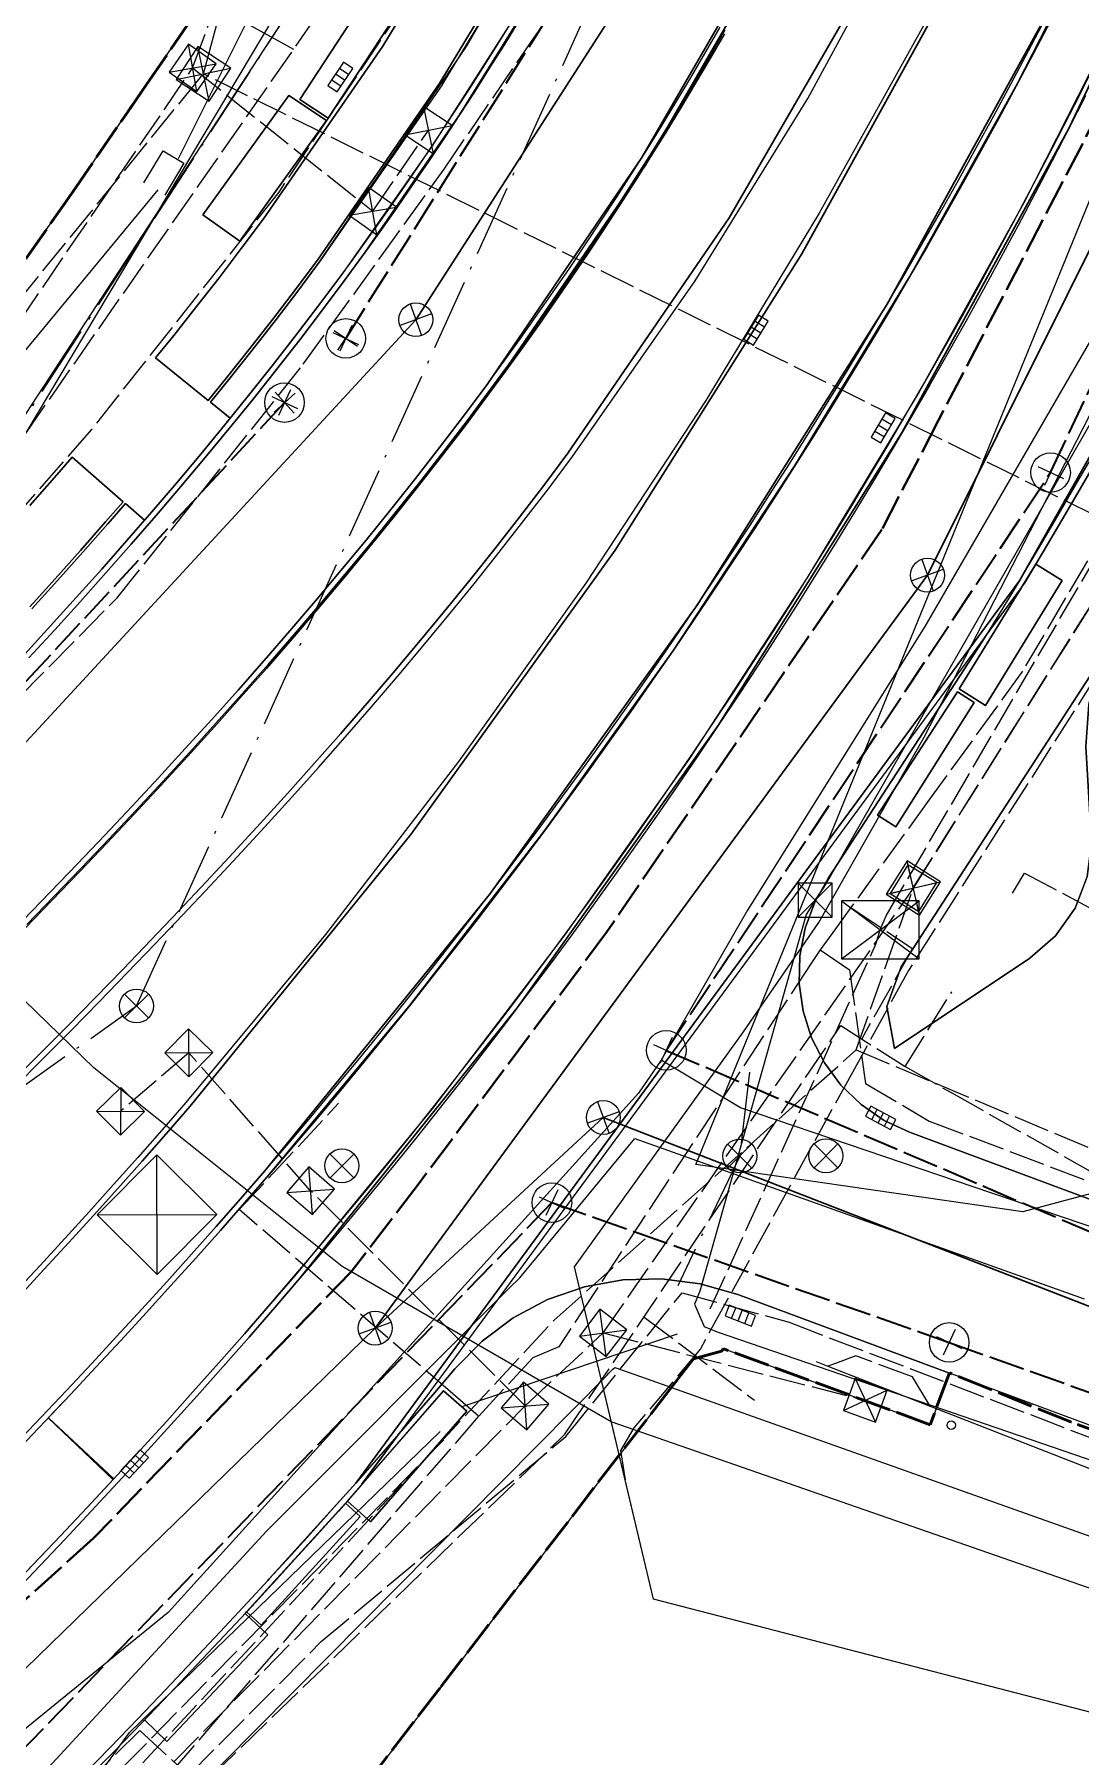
# Model space of a CAD drawing. Header units: metres. Extents: x 105014 to 106600, y 111320 to 118425.
# Drawn here: x 106030 to 106067, y 115564.7 to 115625.7 of the extents above; entities that cross this region are included whole.
import ezdxf

# ---------------------------------------------------------------- set-up
doc = ezdxf.new("R2010")
doc.units = ezdxf.units.M
doc.linetypes.add('DASHDOT', pattern=[3.556, 2.54, -0.508, 0, -0.508])
doc.linetypes.add('DASHED', pattern=[1.524, 1.27, -0.254])
for name, color, linetype, lineweight in [('00-BASE-LIMITE', 7, 'DASHED', 50), ('00-BASE-UE', 42, 'DASHED', 25), ('10-PAV-BOCACALLE', 9, 'CONTINUOUS', 13), ('10-PAV-CALZADA-BRT', 12, 'CONTINUOUS', 30), ('10-PAV-CALZADA-MIXTA', 8, 'CONTINUOUS', 30), ('10-PAV-CICLORUTA', 76, 'CONTINUOUS', 18), ('10-PAV-SARDINEL', 252, 'CONTINUOUS', 13), ('20-EP-ZONA-DURA', 253, 'CONTINUOUS', 13), ('20-EP-ZONA-VERDE', 84, 'CONTINUOUS', 13), ('30-RED-ENEL-NODOS', 11, 'CONTINUOUS', 13), ('30-RED-ENEL-PROY', 1, 'DASHED', 25), ('30-RED-ETB-CAMARA', 151, 'CONTINUOUS', 13), ('30-RED-ETB-EXIST', 145, 'CONTINUOUS', 13), ('30-RED-ETB-PROY', 5, 'DASHED', 25), ('30-RED-MOVISTAR-CAMARA', 141, 'CONTINUOUS', 13), ('30-RED-MOVISTAR-EXIST', 135, 'CONTINUOUS', 13), ('30-RED-MOVISTAR-PROY', 4, 'DASHED', 25), ('30-RED-VANTI-EXIST', 52, 'CONTINUOUS', 13), ('30-RED-VANTI-PROY', 2, 'DASHED', 25), ('30-RED-VANTI-RETIRO', 8, 'DASHDOT', 13), ('35-RH-ACUE-DOMICILIARIA', 152, 'CONTINUOUS', 9), ('35-RH-ACUE-MATRIZ-PJ', 150, 'DASHED', 40), ('35-RH-ACUE-MENOR-EXIST', 151, 'CONTINUOUS', 13), ('35-RH-ACUE-MENOR-PROY', 5, 'DASHED', 25), ('35-RH-PLUV-COLECTOR', 96, 'CONTINUOUS', 30), ('35-RH-PLUV-NODOS', 94, 'CONTINUOUS', 13), ('35-RH-PLUV-RETIRO', 8, 'DASHDOT', 13), ('35-RH-SUDS-ZONAS', 92, 'CONTINUOUS', 20), ('36-RH-SAN-COLECTOR-PROY', 6, 'DASHED', 35), ('36-RH-SAN-POZOS', 216, 'CONTINUOUS', 13), ('60-PREDIAL-LOTE', 42, 'CONTINUOUS', 13)]:
    doc.layers.add(name, color=color, linetype=linetype, lineweight=lineweight)

# ---------------------------------------------------------------- blocks, each defined once
blk = doc.blocks.new('CAM_ETB_T_13')
for p, q in [((-1.375, -1.025), (1.375, 1.025)), ((-1.375, 1.025), (1.375, -1.025))]:
    blk.add_line(p, q)
blk.add_lwpolyline([(-1.375, -1.025), (1.375, -1.025), (1.375, 1.025), (-1.375, 1.025)], close=True)
blk = doc.blocks.new('CAM_ETB_GEN')
for p, q in [((-0.6, -0.6), (0.6, 0.6)), ((-0.6, 0.6), (0.6, -0.6))]:
    blk.add_line(p, q)
blk.add_lwpolyline([(-0.6, -0.6), (0.6, -0.6), (0.6, 0.6), (-0.6, 0.6)], close=True)
blk = doc.blocks.new('CAJA_ENEL')
for p, q in [((-0.6, -0.6), (0.6, 0.6)), ((-0.6, 0.6), (0.6, -0.6))]:
    blk.add_line(p, q)
blk.add_lwpolyline([(-0.6, -0.6), (0.6, -0.6), (0.6, 0.6), (-0.6, 0.6)], close=True)
blk = doc.blocks.new('POSTE')
blk.add_circle((0, 0), 0.15)
blk = doc.blocks.new('CT_ENEL')
for p, q in [((-1.5, -1.5), (1.5, 1.5)), ((-1.5, 1.5), (1.5, -1.5))]:
    blk.add_line(p, q)
blk.add_lwpolyline([(-1.5, -1.5), (1.5, -1.5), (1.5, 1.5), (-1.5, 1.5)], close=True)
blk = doc.blocks.new('CAM_MOV_CS_276')
for p, q in [((-0.7, -0.7), (0.7, 0.7)), ((-0.7, 0.7), (0.7, -0.7))]:
    blk.add_line(p, q)
blk.add_lwpolyline([(-0.7, -0.7), (0.7, -0.7), (0.7, 0.7), (-0.7, 0.7)], close=True)
blk = doc.blocks.new('POZO_SAN')
for p, q in [((-0.5, 0), (0.5, 0)), ((0, -0.5), (0, 0.5))]:
    blk.add_line(p, q)
blk.add_circle((0, 0), 0.7)
blk = doc.blocks.new('SUMIDERO')
for p, q in [((-0.25, -0.2), (-0.25, 0.2)), ((0, -0.2), (0, 0.2)), ((0.25, -0.2), (0.25, 0.2))]:
    blk.add_line(p, q)
blk.add_lwpolyline([(-0.5, -0.2), (0.5, -0.2), (0.5, 0.2), (-0.5, 0.2)], close=True)
blk = doc.blocks.new('POZO_PLUV')
for p, q in [((-0.42, -0.42), (0.42, 0.42)), ((-0.42, 0.42), (0.42, -0.42))]:
    blk.add_line(p, q)
blk.add_circle((0, 0), 0.6)

msp = doc.modelspace()

# ---------------------------------------------------------------- linework, layer by layer
at = {"layer": '00-BASE-LIMITE'}
for points in [[(106029.7251, 115617.747), (106031.1101, 115619.7297), (106031.1133, 115619.7345), (106031.2703, 115619.9591), (106031.3599, 115620.0895), (106033.2823, 115622.8863), (106033.4215, 115623.0887), (106033.4353, 115623.1091), (106033.9895, 115623.9151), (106035.6561, 115626.3399)], [(106073.8867, 115574.0247), (106066.7305, 115576.5507), (106062.4125, 115578.3017), (106061.7289, 115576.4673), (106054.4105, 115579.1559), (106054.3413, 115579.0743), (106053.3475, 115578.8019), (106052.6159, 115577.8507), (106044.3849, 115567.1501), (106037.4605, 115558.1459), (106036.4125, 115557.9655), (106030.1125, 115556.6775), (106028.3901, 115556.1447), (106020.6137, 115548.3489), (106018.5469, 115546.3211), (106012.5735, 115540.4305), (106007.8525, 115535.7767), (106002.6677, 115530.6899)]]:
    msp.add_lwpolyline(points, dxfattribs=at)
at = {"layer": '00-BASE-UE'}
for points in [[(106029.7251, 115617.7471), (106031.1101, 115619.7297), (106031.1133, 115619.7345), (106031.2703, 115619.9591), (106031.3599, 115620.0895), (106033.2823, 115622.8863), (106033.4215, 115623.0887), (106033.4353, 115623.1091), (106033.9895, 115623.9151), (106035.6561, 115626.3399)], [(106073.8867, 115574.0247), (106066.7305, 115576.5507), (106062.4125, 115578.3017), (106061.7289, 115576.4673), (106054.4105, 115579.1559), (106054.3413, 115579.0743), (106053.3475, 115578.8019), (106052.6159, 115577.8507), (106044.3849, 115567.1501), (106037.4605, 115558.1459), (106036.4125, 115557.9655), (106030.1125, 115556.6775), (106028.3901, 115556.1447), (106020.6137, 115548.3489), (106018.5469, 115546.3211), (106012.5735, 115540.4305), (106007.8525, 115535.7767), (106002.6677, 115530.6899)]]:
    msp.add_lwpolyline(points, dxfattribs=at)
at = {"layer": '10-PAV-BOCACALLE'}
msp.add_lwpolyline([(106094.7771, 115566.2587), (106062.4089, 115578.2915), (106054.9155, 115581.0771), (106053.5912, 115581.4569), (106052.2245, 115581.6302), (106050.8474, 115581.5928), (106049.4921, 115581.3457), (106048.1904, 115580.8946), (106046.9728, 115580.2502), (106045.8678, 115579.4274), (106044.9013, 115578.4457), (106044.1925, 115577.6101), (106041.3989, 115574.3962), (106041.3989, 115574.3962), (106064.8985, 115606.3711), (106063.5823, 115604.2137), (106058.1293, 115595.8313), (106057.6402, 115594.972), (106057.299, 115594.044), (106057.1147, 115593.0725), (106057.0925, 115592.084), (106057.233, 115591.1053), (106057.5323, 115590.163), (106057.9822, 115589.2825), (106058.5707, 115588.488), (106059.2817, 115587.8008), (106060.0958, 115587.2398), (106060.9911, 115586.8201), (106086.1121, 115577.4814)], dxfattribs=at)
at = {"layer": '10-PAV-CALZADA-BRT'}
for points in [[(106029.6711, 115594.0255), (106030.6489, 115595.0319), (106031.6209, 115596.0423), (106032.5871, 115597.0565), (106033.5467, 115598.0753), (106034.4997, 115599.0987), (106035.4455, 115600.1271), (106036.3837, 115601.1607), (106037.3141, 115602.1999), (106038.2363, 115603.2449), (106039.1497, 115604.2957), (106040.0541, 115605.3529), (106040.9489, 115606.4165), (106041.8337, 115607.4869), (106042.7085, 115608.5641), (106043.5723, 115609.6485), (106044.4251, 115610.7401), (106045.2661, 115611.8391), (106046.1009, 115612.9533), (106051.6516, 115621.0691), (106056.5742, 115629.5804)], [(106029.4975, 115581.0231), (106030.3751, 115581.9691), (106031.2479, 115582.9195), (106032.1157, 115583.8743), (106032.9783, 115584.8337), (106033.8357, 115585.7981), (106034.6875, 115586.7673), (106035.5333, 115587.7419), (106043.3475, 115597.365), (106050.5745, 115607.4364), (106057.1888, 115617.9205), (106063.1668, 115628.7801)], [(106059.6664, 115627.941), (106054.6096, 115619.1984), (106048.9075, 115610.8623), (106048.0565, 115609.7263), (106047.1939, 115608.5991), (106046.3203, 115607.4807), (106045.4357, 115606.3705), (106044.5411, 115605.2687), (106043.6367, 115604.1747), (106042.7231, 115603.0887), (106041.8003, 115602.0101), (106040.8693, 115600.9389), (106039.9301, 115599.8747), (106038.9833, 115598.8171), (106038.0293, 115597.7663), (106037.0685, 115596.7215), (106036.1013, 115595.6827), (106035.1281, 115594.6495), (106034.1493, 115593.6219), (106033.1651, 115592.5991), (106032.1761, 115591.5811), (106031.1825, 115590.5675), (106030.1847, 115589.5579), (106029.1831, 115588.5523)], [(106066.2814, 115627.1834), (106060.2022, 115616.1402), (106053.476, 115605.4789), (106046.1265, 115595.2372), (106038.1799, 115585.4515), (106037.3235, 115584.4651), (106036.4583, 115583.4803), (106035.5877, 115582.5009), (106034.7121, 115581.5271), (106033.8317, 115580.5585), (106032.9469, 115579.5951), (106032.0577, 115578.6365), (106031.1643, 115577.6829), (106030.2671, 115576.7337), (106029.3661, 115575.7891)]]:
    msp.add_lwpolyline(points, dxfattribs=at)
at = {"layer": '10-PAV-CALZADA-MIXTA'}
for points in [[(106001.2051, 115548.1399), (106026.1743, 115569.9709), (106028.7429, 115570.2593), (106028.8845, 115570.2858), (106029.0207, 115570.3324), (106029.1489, 115570.3981), (106029.3567, 115570.5649), (106031.0905, 115572.3923), (106032.0399, 115573.4025), (106032.9843, 115574.4173), (106033.9237, 115575.4369), (106034.8575, 115576.4615), (106035.7857, 115577.4911), (106036.7079, 115578.5263), (106037.6239, 115579.5669), (106038.5335, 115580.6131), (106039.4365, 115581.6651), (106047.1174, 115591.2256), (106054.227, 115601.2181), (106060.7413, 115611.6086), (106066.6379, 115622.3617), (106071.8968, 115633.4406)], [(106056.394, 115629.7674), (106051.5291, 115621.3378), (106046.0471, 115613.2957), (106045.2123, 115612.1771), (106044.3659, 115611.0671), (106043.5085, 115609.9657), (106042.6405, 115608.8727), (106041.7621, 115607.7879), (106040.8741, 115606.7111), (106039.9769, 115605.6419), (106039.0707, 115604.5803), (106038.1563, 115603.5259), (106037.2337, 115602.4783), (106036.3035, 115601.4377), (106035.3661, 115600.4035), (106034.4221, 115599.3755), (106033.4715, 115598.3535), (106032.5149, 115597.3369), (106031.5529, 115596.3257), (106030.5855, 115595.3195), (106029.6133, 115594.3181)], [(106029.8319, 115603.6175), (106030.7491, 115604.6161), (106031.6581, 115605.6189), (106032.5587, 115606.6265), (106033.4505, 115607.6391), (106034.3331, 115608.6567), (106035.2061, 115609.6797), (106036.0693, 115610.7081), (106036.9223, 115611.7425), (106037.7643, 115612.7827), (106038.5955, 115613.8291), (106039.4149, 115614.8817), (106040.2225, 115615.9409), (106041.0279, 115617.0201), (106041.7341, 115617.9871), (106045.0752, 115622.8487), (106048.1809, 115627.864)], [(106070.7374, 115616.7001), (106064.8985, 115606.3711), (106041.3989, 115574.3962), (106038.3397, 115571.0051), (106038.2859, 115570.9467), (106037.5703, 115570.1709), (106036.6045, 115569.1331), (106035.6345, 115568.1011), (106034.6607, 115567.0747), (106033.6831, 115566.0535), (106032.7023, 115565.0375), (106031.7181, 115564.0265)]]:
    msp.add_lwpolyline(points, dxfattribs=at)
at = {"layer": '10-PAV-CICLORUTA'}
msp.add_lwpolyline([(106048.2905, 115630.4649), (106044.3743, 115623.9727), (106040.0641, 115617.7351), (106039.2645, 115616.6635), (106038.4645, 115615.6141), (106037.6521, 115614.5707), (106036.8281, 115613.5333), (106036.1801, 115612.7327), (106034.3153, 115614.2437), (106034.9557, 115615.0347), (106035.7655, 115616.0543), (106036.5633, 115617.0789), (106037.3485, 115618.1089), (106038.1367, 115619.1651), (106042.3604, 115625.278), (106046.1981, 115631.6403), (106048.2905, 115630.4649)], close=True, dxfattribs=at)
msp.add_lwpolyline([(106029.8657, 115609.0159), (106030.7399, 115610.0083), (106031.3575, 115610.7201), (106033.1703, 115609.1475), (106033.1703, 115609.1475), (106032.5469, 115608.4287), (106031.6609, 115607.4229), (106030.7661, 115606.4217), (106029.8625, 115605.4249)], dxfattribs=at)
at = {"layer": '10-PAV-SARDINEL'}
for points in [[(106029.3661, 115575.7891), (106030.2671, 115576.7337), (106031.1643, 115577.6829), (106032.0577, 115578.6365), (106032.9469, 115579.5951), (106033.8317, 115580.5585), (106034.7121, 115581.5271), (106035.5877, 115582.5009), (106036.4583, 115583.4803), (106037.3235, 115584.4651), (106038.1799, 115585.4515), (106039.0259, 115586.4382), (106039.8659, 115587.4301), (106040.6997, 115588.4272), (106041.5274, 115589.4293), (106042.3489, 115590.4365), (106043.1643, 115591.4488), (106043.9734, 115592.466), (106044.7762, 115593.4882), (106045.5727, 115594.5153), (106046.3629, 115595.5473), (106047.1467, 115596.5841), (106047.9242, 115597.6257), (106048.6952, 115598.6721), (106049.4598, 115599.7232), (106050.2179, 115600.7789), (106050.9695, 115601.8393), (106051.7146, 115602.9043), (106052.4531, 115603.9739), (106053.185, 115605.048), (106053.9104, 115606.1265), (106054.629, 115607.2095), (106055.3411, 115608.2969), (106056.0464, 115609.3887), (106056.745, 115610.4847), (106057.4368, 115611.5851), (106058.1219, 115612.6897), (106058.8001, 115613.7984), (106059.4716, 115614.9113), (106060.1362, 115616.0283), (106060.7939, 115617.1494), (106061.4447, 115618.2745), (106062.0886, 115619.4035), (106062.7255, 115620.5366), (106063.3555, 115621.6735), (106063.9784, 115622.8142), (106064.5943, 115623.9588), (106065.2032, 115625.1071), (106065.8051, 115626.2591)], [(106029.685, 115603.7533), (106030.6014, 115604.7509), (106031.5095, 115605.7527), (106032.4091, 115606.7593), (106033.2999, 115607.7707), (106034.1815, 115608.7871), (106035.0535, 115609.8089), (106035.9156, 115610.836), (106036.7674, 115611.869), (106037.6083, 115612.9078), (106038.4383, 115613.9528), (106039.2565, 115615.0038), (106040.0629, 115616.0614), (106040.8672, 115617.1391), (106041.2207, 115617.6207), (106041.572, 115618.1042), (106042.144, 115618.9021), (106042.7096, 115619.7045), (106043.2685, 115620.5107), (106043.8216, 115621.3225), (106044.368, 115622.1381), (106044.9078, 115622.9581), (106045.4409, 115623.782), (106045.9678, 115624.6106), (106046.4882, 115625.4436), (106047.0014, 115626.2798)], [(106065.9827, 115626.1671), (106065.3802, 115625.014), (106064.7707, 115623.8646), (106064.1542, 115622.7189), (106063.5307, 115621.5771), (106062.9001, 115620.4392), (106062.2626, 115619.305), (106061.618, 115618.1748), (106060.9667, 115617.0488), (106060.3084, 115615.9266), (106059.6432, 115614.8085), (106058.971, 115613.6946), (106058.2922, 115612.5848), (106057.6065, 115611.4792), (106056.914, 115610.3778), (106056.2148, 115609.2807), (106055.5088, 115608.1879), (106054.796, 115607.0994), (106054.0768, 115606.0154), (106053.3507, 115604.9359), (106052.6181, 115603.8608), (106051.8789, 115602.7902), (106051.1331, 115601.7241), (106050.3808, 115600.6627), (106049.6219, 115599.606), (106048.8566, 115598.554), (106048.0849, 115597.5066), (106047.3066, 115596.464), (106046.5221, 115595.4262), (106045.7311, 115594.3932), (106044.9339, 115593.3652), (106044.1303, 115592.342), (106043.3205, 115591.3238), (106042.5043, 115590.3106), (106041.682, 115589.3024), (106040.8535, 115588.2994), (106040.019, 115587.3014), (106039.1781, 115586.3085), (106038.3313, 115585.3209), (106037.4742, 115584.3336), (106036.6082, 115583.3479), (106035.7368, 115582.3676), (106034.8605, 115581.393), (106033.9794, 115580.4236), (106033.0939, 115579.4595), (106032.204, 115578.5002), (106031.31, 115577.5459), (106030.4121, 115576.596), (106029.5105, 115575.6508)], [(106029.6133, 115594.3181), (106030.5855, 115595.3195), (106031.5529, 115596.3257), (106032.5149, 115597.3369), (106033.4715, 115598.3535), (106034.4221, 115599.3755), (106035.3661, 115600.4035), (106036.3035, 115601.4377), (106037.2337, 115602.4783), (106038.1563, 115603.5259), (106039.0707, 115604.5803), (106039.9769, 115605.6419), (106040.8741, 115606.7111), (106041.7621, 115607.7879), (106042.6405, 115608.8727), (106043.5085, 115609.9657), (106044.3659, 115611.0671), (106045.2123, 115612.1771), (106046.0471, 115613.2957), (106046.6419, 115614.1083), (106047.2305, 115614.9255), (106047.8127, 115615.7473), (106048.3884, 115616.5735), (106048.9578, 115617.4042), (106049.5208, 115618.2392), (106050.0772, 115619.0786), (106050.6271, 115619.9223), (106051.1705, 115620.7702), (106051.7073, 115621.6223), (106052.2374, 115622.4785), (106052.761, 115623.3388), (106053.2778, 115624.2031), (106053.7879, 115625.0714), (106054.2913, 115625.9437)], [(106054.4471, 115625.7191), (106053.9377, 115624.8384), (106053.4215, 115623.9617), (106052.8984, 115623.0891), (106052.3686, 115622.2206), (106051.832, 115621.3562), (106051.2886, 115620.4961), (106050.7385, 115619.6402), (106050.1818, 115618.7887), (106049.6184, 115617.9415), (106049.0485, 115617.0988), (106048.472, 115616.2605), (106047.8889, 115615.4268), (106047.2993, 115614.5977), (106046.7033, 115613.7731), (106046.1009, 115612.9533), (106045.2661, 115611.8391), (106044.4251, 115610.7401), (106043.5723, 115609.6485), (106042.7085, 115608.5641), (106041.8337, 115607.4869), (106040.9489, 115606.4165), (106040.0541, 115605.3529), (106039.1497, 115604.2957), (106038.2363, 115603.2449), (106037.3141, 115602.1999), (106036.3837, 115601.1607), (106035.4455, 115600.1271), (106034.4997, 115599.0987), (106033.5467, 115598.0753), (106032.5871, 115597.0565), (106031.6209, 115596.0423), (106030.6489, 115595.0319), (106029.6711, 115594.0255)], [(106029.7565, 115594.1785), (106030.7294, 115595.1806), (106031.6975, 115596.1875), (106032.6602, 115597.1994), (106033.6176, 115598.2169), (106034.569, 115599.2398), (106035.5139, 115600.2687), (106036.4522, 115601.3039), (106037.3833, 115602.3456), (106038.3069, 115603.3943), (106039.2223, 115604.4499), (106040.1296, 115605.5127), (106041.0279, 115606.5832), (106041.917, 115607.6614), (106042.7965, 115608.7476), (106043.6657, 115609.8421), (106044.5243, 115610.945), (106045.372, 115612.0567), (106046.208, 115613.1769), (106046.8038, 115613.9908), (106047.3933, 115614.8093), (106047.9763, 115615.6323), (106048.553, 115616.4598), (106049.1233, 115617.2918), (106049.6871, 115618.1281), (106050.2443, 115618.9688), (106050.7951, 115619.8138), (106051.3393, 115620.663), (106051.8769, 115621.5164), (106052.4079, 115622.3739), (106052.9322, 115623.2355), (106053.4499, 115624.1012), (106053.9609, 115624.971), (106054.4649, 115625.8444)], [(106054.4649, 115625.8444), (106053.9609, 115624.971), (106053.4499, 115624.1012), (106052.9322, 115623.2355), (106052.4079, 115622.3739), (106051.8769, 115621.5164), (106051.3393, 115620.663), (106050.7951, 115619.8138), (106050.2443, 115618.9688), (106049.6871, 115618.1281), (106049.1233, 115617.2918), (106048.553, 115616.4598), (106047.9763, 115615.6323), (106047.3933, 115614.8093), (106046.8038, 115613.9908), (106046.208, 115613.1769), (106045.372, 115612.0567), (106044.5243, 115610.945), (106043.6657, 115609.8421), (106042.7965, 115608.7476), (106041.917, 115607.6614), (106041.0279, 115606.5832), (106040.1296, 115605.5127), (106039.2223, 115604.4499), (106038.3069, 115603.3943), (106037.3833, 115602.3456), (106036.4522, 115601.3039), (106035.5139, 115600.2687), (106034.569, 115599.2398), (106033.6176, 115598.2169), (106032.6602, 115597.1994), (106031.6975, 115596.1875), (106030.7294, 115595.1806), (106029.7565, 115594.1785)], [(106047.1723, 115626.1759), (106046.658, 115625.3378), (106046.137, 115624.5039), (106045.6094, 115623.6742), (106045.0752, 115622.8487), (106044.5345, 115622.0275), (106043.9873, 115621.2105), (106043.4336, 115620.398), (106042.8735, 115619.5899), (106042.307, 115618.7862), (106041.7341, 115617.9871), (106041.3822, 115617.5027), (106041.0279, 115617.0201), (106040.2225, 115615.9409), (106039.4149, 115614.8817), (106038.5955, 115613.8291), (106037.7643, 115612.7827), (106036.9223, 115611.7425), (106036.0693, 115610.7081), (106035.2061, 115609.6797), (106034.3331, 115608.6567), (106033.4505, 115607.6391), (106032.5587, 115606.6265), (106031.6581, 115605.6189), (106030.7491, 115604.6161), (106029.8319, 115603.6175)], [(106029.2208, 115570.7123), (106030.9451, 115572.5297), (106031.8939, 115573.5392), (106032.8376, 115574.5532), (106033.7763, 115575.572), (106034.7094, 115576.5958), (106035.6368, 115577.6246), (106036.5579, 115578.6586), (106037.4734, 115579.6986), (106038.3822, 115580.7439), (106039.2843, 115581.7949), (106040.1182, 115582.779), (106040.946, 115583.7682), (106041.7676, 115584.7625), (106042.5832, 115585.7618), (106043.3926, 115586.7661), (106044.1958, 115587.7753), (106044.9928, 115588.7895), (106045.7836, 115589.8086), (106046.568, 115590.8325), (106047.3462, 115591.8612), (106048.118, 115592.8947), (106048.8834, 115593.9329), (106049.6425, 115594.9757), (106050.3951, 115596.0233), (106051.1413, 115597.0754), (106051.8809, 115598.1321), (106052.6141, 115599.1934), (106053.3407, 115600.2591), (106054.0608, 115601.3293), (106054.7743, 115602.4038), (106055.4811, 115603.4828), (106056.1813, 115604.5661), (106056.8749, 115605.6536), (106057.5617, 115606.7454), (106058.2418, 115607.8414), (106058.9152, 115608.9416), (106059.5817, 115610.0457), (106060.2415, 115611.1542), (106060.8945, 115612.2666), (106061.5406, 115613.383), (106062.1798, 115614.5033), (106062.8121, 115615.6276), (106063.4375, 115616.7557), (106064.056, 115617.8876), (106064.6674, 115619.0233), (106065.2719, 115620.1628), (106065.8694, 115621.3059), (106066.4598, 115622.4527), (106067.0432, 115623.6031), (106067.6195, 115624.7571)], [(106067.2219, 115623.5132), (106066.6379, 115622.3617), (106066.0469, 115621.2138), (106065.4489, 115620.0696), (106064.8438, 115618.929), (106064.2318, 115617.7922), (106063.6127, 115616.6592), (106062.9867, 115615.53), (106062.3538, 115614.4047), (106061.714, 115613.2833), (106061.0672, 115612.1659), (106060.4137, 115611.0524), (106059.7533, 115609.943), (106059.086, 115608.8377), (106058.412, 115607.7365), (106057.7313, 115606.6394), (106057.0438, 115605.5466), (106056.3496, 115604.458), (106055.6487, 115603.3737), (106054.9412, 115602.2937), (106054.227, 115601.2181), (106053.5063, 115600.1469), (106052.779, 115599.0802), (106052.0451, 115598.0179), (106051.3047, 115596.9602), (106050.5578, 115595.9071), (106049.8045, 115594.8585), (106049.0447, 115593.8147), (106048.2786, 115592.7755), (106047.506, 115591.741), (106046.7271, 115590.7113), (106045.9419, 115589.6864), (106045.1504, 115588.6664), (106044.3527, 115587.6513), (106043.5487, 115586.641), (106042.7385, 115585.6358), (106041.9222, 115584.6355), (106041.0997, 115583.6403), (106040.2711, 115582.6501), (106039.4365, 115581.6651), (106038.5335, 115580.6131), (106037.6239, 115579.5669), (106036.7079, 115578.5263), (106035.7857, 115577.4911), (106034.8575, 115576.4615), (106033.9237, 115575.4369), (106032.9843, 115574.4173), (106032.0399, 115573.4025), (106031.0905, 115572.3923), (106029.3567, 115570.5649)], [(106031.7181, 115564.0265), (106032.7023, 115565.0375), (106033.6831, 115566.0535), (106034.6607, 115567.0747), (106035.6345, 115568.1011), (106036.6045, 115569.1331), (106037.5703, 115570.1709), (106038.2859, 115570.9467), (106038.3397, 115571.0051), (106039.1101, 115571.8478), (106039.8768, 115572.6939), (106040.6397, 115573.5434), (106041.3989, 115574.3962), (106064.8985, 115606.3711), (106065.5605, 115607.4781), (106066.2159, 115608.589), (106066.8647, 115609.7038), (106067.5068, 115610.8225)], [(106067.6805, 115610.7235), (106067.0378, 115609.6038), (106066.3885, 115608.4879), (106065.7325, 115607.376), (106065.0701, 115606.2685), (106065.0597, 115606.2527), (106041.5601, 115574.2778), (106041.5521, 115574.2676), (106041.5483, 115574.2632), (106040.7888, 115573.4101), (106040.0253, 115572.5599), (106039.258, 115571.7132), (106038.4871, 115570.8699), (106038.433, 115570.8112), (106037.717, 115570.035), (106036.7506, 115568.9965), (106035.7799, 115567.9638), (106034.8055, 115566.9367), (106033.8273, 115565.9149), (106032.8459, 115564.8983), (106031.8612, 115563.8868)]]:
    msp.add_lwpolyline(points, dxfattribs=at)
at = {"layer": '20-EP-ZONA-DURA'}
for points in [[(106038.1367, 115619.1651), (106037.3485, 115618.1089), (106036.5633, 115617.0789), (106035.7655, 115616.0543), (106034.9557, 115615.0347), (106034.3153, 115614.2437), (106036.1801, 115612.7327), (106036.8281, 115613.5333), (106037.6521, 115614.5707), (106038.4645, 115615.6141), (106039.2645, 115616.6635), (106040.0641, 115617.7351), (106044.3743, 115623.9727), (106048.2905, 115630.4649), (106046.1981, 115631.6403), (106042.3604, 115625.278), (106038.1367, 115619.1651)], [(106039.4195, 115623.3891), (106040.4259, 115622.7311), (106043.3087, 115627.1437), (106042.2649, 115627.7415), (106039.4195, 115623.3891)], [(106040.3695, 115622.6487), (106039.0295, 115623.5245), (106035.9925, 115619.3035), (106037.2925, 115618.3683), (106040.3695, 115622.6487)], [(106067.4355, 115597.0589), (106067.2389, 115600.4761), (106067.343, 115601.9618), (106067.6681, 115603.4153), (106060.6977, 115592.6837), (106060.1923, 115591.2695), (106060.4621, 115589.7921), (106065.2555, 115592.9909), (106066.1635, 115593.773), (106066.8544, 115594.7522), (106067.2871, 115595.8697), (106067.4355, 115597.0589)], [(106060.5111, 115597.6379), (106063.2839, 115602.0369), (106062.6919, 115602.4101), (106059.8641, 115598.0457), (106060.5111, 115597.6379)], [(106026.7861, 115572.8403), (106026.9533, 115573.0114), (106027.6973, 115573.773), (106028.6056, 115574.71), (106029.5105, 115575.6508), (106030.4121, 115576.596), (106030.5209, 115576.7111), (106032.8376, 115574.5532), (106032.647, 115574.3484), (106031.8939, 115573.5392), (106030.9451, 115572.5297), (106029.5006, 115571.0072), (106026.7861, 115572.8403)]]:
    msp.add_lwpolyline(points, close=True, dxfattribs=at)
for points in [[(106048.3777, 115630.4159), (106044.4581, 115623.9184), (106044.4547, 115623.9132), (106040.1445, 115617.6755), (106039.3445, 115616.6033), (106038.5437, 115615.5531), (106037.7307, 115614.5091), (106036.9063, 115613.4709), (106036.2577, 115612.6697), (106036.9571, 115612.1031), (106036.7674, 115611.869), (106035.9156, 115610.836), (106035.0535, 115609.8089), (106034.1815, 115608.7871), (106033.9259, 115608.4923), (106033.2459, 115609.0821), (106032.6223, 115608.3629), (106031.7359, 115607.3567), (106030.8405, 115606.3549), (106029.9363, 115605.3575)], [(106029.7251, 115617.747), (106031.1101, 115619.7297), (106031.1133, 115619.7345), (106031.2703, 115619.9591), (106031.3599, 115620.0895), (106033.2823, 115622.8863), (106033.4215, 115623.0887), (106033.4353, 115623.1091), (106033.9895, 115623.9151), (106035.6561, 115626.3399)], [(106029.8625, 115605.4249), (106030.7661, 115606.4217), (106031.6609, 115607.4229), (106032.5469, 115608.4287), (106033.1703, 115609.1475), (106031.3575, 115610.7201), (106030.7399, 115610.0083), (106029.8657, 115609.0159)], [(106086.1122, 115577.4814), (106060.9911, 115586.8201), (106060.0958, 115587.2398), (106059.2817, 115587.8008), (106058.5707, 115588.488), (106057.9822, 115589.2825), (106057.5323, 115590.163), (106057.233, 115591.1053), (106057.0925, 115592.084), (106057.1147, 115593.0725), (106057.299, 115594.044), (106057.6402, 115594.972), (106058.1293, 115595.8313), (106063.5823, 115604.2137), (106063.6897, 115604.3886), (106064.9553, 115606.1107), (106062.7495, 115602.5167), (106063.6801, 115601.9301), (106066.3987, 115606.3627), (106065.468, 115606.9337), (106065.7325, 115607.376), (106066.3885, 115608.4879), (106067.0378, 115609.6038), (106067.6805, 115610.7235)], [(106031.8612, 115563.8868), (106032.8459, 115564.8983), (106033.8273, 115565.9149), (106033.9255, 115566.0175), (106034.7131, 115565.2495), (106038.2833, 115569.0303), (106037.4843, 115569.7849), (106037.5381, 115569.8425), (106038.0559, 115569.3717), (106041.5539, 115573.2195), (106041.0372, 115573.6892), (106041.1036, 115573.7638), (106041.9175, 115573.0241), (106045.3323, 115576.9457), (106044.5037, 115577.6671), (106041.6082, 115574.3433), (106042.9354, 115576.1492), (106044.1925, 115577.6101), (106044.9013, 115578.4457), (106045.8678, 115579.4274), (106046.9728, 115580.2502), (106048.1904, 115580.8946), (106049.4921, 115581.3457), (106050.8474, 115581.5928), (106052.2245, 115581.6302), (106053.5912, 115581.4569), (106054.9155, 115581.0771), (106054.9155, 115581.0771), (106062.4087, 115578.2916), (106061.7289, 115576.4673), (106054.4105, 115579.1559), (106054.3413, 115579.0743), (106053.3475, 115578.8019), (106052.6159, 115577.8507), (106044.3849, 115567.1501), (106037.4605, 115558.1459)]]:
    msp.add_lwpolyline(points, dxfattribs=at)
at = {"layer": '20-EP-ZONA-VERDE'}
for points in [[(106049.1787, 115630.0041), (106047.0905, 115626.4267), (106044.084, 115621.7126), (106040.8673, 115617.1393), (106040.0629, 115616.0613), (106039.2565, 115615.0039), (106038.4383, 115613.9527), (106037.6083, 115612.9077), (106036.9571, 115612.1031), (106036.2577, 115612.6697), (106036.9063, 115613.4709), (106037.7307, 115614.5091), (106038.5437, 115615.5531), (106039.3445, 115616.6033), (106040.1445, 115617.6755), (106045.3178, 115625.2674), (106049.9087, 115633.2251), (106049.7778, 115631.5614), (106049.1787, 115630.0041)], [(106043.3087, 115627.1437), (106040.4259, 115622.7311), (106039.4195, 115623.3891), (106042.2649, 115627.7415), (106043.3087, 115627.1437)], [(106040.3695, 115622.6487), (106037.2925, 115618.3683), (106035.9925, 115619.3035), (106039.0295, 115623.5245), (106040.3695, 115622.6487)], [(106066.3987, 115606.3627), (106063.6801, 115601.9301), (106062.7495, 115602.5167), (106065.4625, 115606.9371), (106066.3987, 115606.3627)], [(106067.2389, 115600.4761), (106067.4355, 115597.0589), (106067.2884, 115595.8753), (106066.8562, 115594.7555), (106066.1648, 115593.7744), (106065.2555, 115592.9909), (106060.4621, 115589.7921), (106060.1923, 115591.2694), (106060.6977, 115592.6837), (106067.6681, 115603.4153), (106067.3435, 115601.9649), (106067.2389, 115600.4761)], [(106063.2839, 115602.0369), (106060.5111, 115597.6379), (106059.8641, 115598.0457), (106062.6919, 115602.4101), (106063.2839, 115602.0369)], [(106045.3323, 115576.9457), (106041.9175, 115573.0241), (106041.1035, 115573.7639), (106044.5037, 115577.6671), (106045.3323, 115576.9457)], [(106041.5539, 115573.2195), (106038.0559, 115569.3717), (106037.5381, 115569.8425), (106041.0371, 115573.6893), (106041.5539, 115573.2195)]]:
    msp.add_lwpolyline(points, close=True, dxfattribs=at)
for points in [[(106068.5057, 115626.5673), (106065.0461, 115619.7351), (106061.3394, 115613.0338), (106057.3907, 115606.4722), (106053.2051, 115600.0591), (106048.7882, 115593.803), (106044.1459, 115587.7123), (106039.2845, 115581.7951), (106038.3821, 115580.7439), (106037.4735, 115579.6985), (106036.5583, 115578.6589), (106035.6367, 115577.6247), (106034.7093, 115576.5957), (106033.7763, 115575.5719), (106032.8377, 115574.5531), (106032.8079, 115574.5213), (106030.5165, 115576.7065), (106031.3099, 115577.5457), (106032.2039, 115578.5001), (106033.0937, 115579.4595), (106033.9795, 115580.4237), (106034.8605, 115581.3929), (106035.7367, 115582.3677), (106036.6081, 115583.3477), (106037.4743, 115584.3335), (106038.3311, 115585.3205), (106043.3288, 115591.3342), (106048.1011, 115597.5284), (106052.6413, 115603.8946), (106056.9433, 115610.4241), (106061.0013, 115617.1081), (106064.8097, 115623.9373), (106068.3632, 115630.9025)], [(106029.3247, 115588.4109), (106030.3267, 115589.4171), (106031.3249, 115590.4271), (106032.3191, 115591.4413), (106033.3089, 115592.4601), (106034.2937, 115593.4835), (106035.2733, 115594.5121), (106036.2473, 115595.5461), (106037.2153, 115596.5857), (106038.1769, 115597.6313), (106039.1319, 115598.6833), (106040.0795, 115599.7417), (106041.0197, 115600.8071), (106041.9519, 115601.8795), (106042.8755, 115602.9593), (106043.7903, 115604.0467), (106044.6959, 115605.1419), (106045.5917, 115606.2451), (106046.4773, 115607.3567), (106047.3521, 115608.4769), (106048.2159, 115609.6057), (106049.0679, 115610.7429), (106053.4103, 115616.9643), (106057.3936, 115623.4217), (106061.0049, 115630.0942)], [(106061.5567, 115626.126), (106057.7985, 115619.3587), (106053.7908, 115612.736), (106049.5393, 115606.2672), (106045.0498, 115599.9613), (106040.3285, 115593.8269), (106035.3821, 115587.8727), (106034.5367, 115586.8989), (106033.6859, 115585.9305), (106032.8293, 115584.9671), (106031.9673, 115584.0083), (106031.1003, 115583.0543), (106030.2281, 115582.1047), (106029.3511, 115581.1595)], [(106029.9363, 115605.3575), (106030.8405, 115606.3549), (106031.7359, 115607.3567), (106032.6223, 115608.3629), (106033.2459, 115609.0821), (106033.9259, 115608.4923), (106033.9259, 115608.4923), (106033.2999, 115607.7707), (106032.4091, 115606.7593), (106031.5093, 115605.7527), (106030.6013, 115604.7509), (106029.6851, 115603.7533)]]:
    msp.add_lwpolyline(points, dxfattribs=at)
at = {"layer": '30-RED-ENEL-PROY'}
for points in [[(106035.6271, 115624.5067), (106043.8301, 115646.7781)], [(106026.8819, 115611.6965), (106035.6271, 115624.5067)], [(106035.6271, 115624.5067), (106041.9997, 115619.4337)], [(106041.9997, 115619.4337), (106043.9789, 115622.3023)], [(106061.1367, 115595.4651), (106068.9837, 115607.9495)], [(106050.1545, 115579.7169), (106061.1367, 115595.4651)], [(106035.4899, 115589.6365), (106033.0765, 115587.5625)], [(106039.8029, 115584.7503), (106035.4899, 115589.6365)], [(106047.3917, 115577.1291), (106039.8029, 115584.7503)], [(106047.3917, 115577.1291), (106050.1545, 115579.7169)], [(106050.1545, 115579.7169), (106059.4359, 115577.3287)], [(106026.3825, 115555.8355), (106047.3917, 115577.1291)]]:
    msp.add_lwpolyline(points, dxfattribs=at)
at = {"layer": '30-RED-ETB-EXIST'}
for points in [[(106035.127, 115621.303), (106041.972, 115635.005), (106042.723, 115636.528), (106041.658, 115638.779)], [(106057.662, 115595.036), (106057.975, 115595.502), (106076.401, 115627.619), (106076.589, 115628.185)], [(106033.902, 115620.441), (106034.581, 115621.572), (106035.319, 115621.13), (106034.639, 115619.998)], [(106024.843, 115607.701), (106024.387, 115608.078), (106034.409, 115620.193)], [(106057.662, 115595.036), (106057.343, 115594.531), (106053.571, 115581.196), (106053.382, 115580.729), (106053.728, 115579.944), (106054.195, 115579.755), (106074.74, 115572.699), (106096.013, 115565.648)], [(106045.165, 115577.116), (106052.791, 115579.68)], [(106030.544, 115561.632), (106033.391, 115565.568), (106044.383, 115576.22)]]:
    msp.add_lwpolyline(points, dxfattribs=at)
at = {"layer": '30-RED-ETB-PROY'}
for points in [[(106059.959, 115593.988), (106060.171, 115594.482), (106079.016, 115626.736), (106079.328, 115627.328)], [(106053.947, 115580.566), (106059.806, 115593.484), (106059.959, 115593.988)], [(106030.544, 115561.632), (106030.966, 115562.099), (106044.519, 115575.932)]]:
    msp.add_lwpolyline(points, dxfattribs=at)
at = {"layer": '30-RED-MOVISTAR-EXIST'}
msp.add_lwpolyline([(106036.0071, 115624.2965), (106039.5591, 115637.543)], dxfattribs=at)
at = {"layer": '30-RED-MOVISTAR-PROY'}
for points in [[(106012.0449, 115594.8633), (106036.0071, 115624.2965)], [(106068.9761, 115607.9575), (106036.0071, 115624.2965)], [(106061.1303, 115595.4707), (106068.9761, 115607.9575)], [(106059.1081, 115589.7386), (106061.1303, 115595.4707)], [(105994.3475, 115525.1989), (106025.3767, 115556.1997), (106026.6077, 115556.6725), (106048.4259, 115580.1721), (106059.1081, 115589.7386)], [(106059.1081, 115589.7386), (106078.2457, 115581.6845)]]:
    msp.add_lwpolyline(points, dxfattribs=at)
at = {"layer": '30-RED-VANTI-EXIST'}
for points in [[(106040.0726, 115628.9379), (106039.7465, 115628.1783), (106038.9761, 115626.4251), (106032.2093, 115616.0781), (106030.9219, 115614.1109), (106028.9159, 115611.0423), (106026.2828, 115607.0162)], [(106057.6901, 115578.6985), (106058.1105, 115578.5344)], [(106058.1105, 115578.5344), (106058.3125, 115578.4556)], [(106058.3125, 115578.4556), (106061.7229, 115577.1243)], [(106061.7229, 115577.1243), (106084.4281, 115568.2461), (106088.2497, 115577.1405)]]:
    msp.add_lwpolyline(points, dxfattribs=at)
at = {"layer": '30-RED-VANTI-PROY'}
for points in [[(106018.7297, 115591.2382), (106023.0985, 115595.6949), (106027.3271, 115600.0347), (106032.9579, 115605.7433), (106039.5431, 115614.0155), (106044.5248, 115620.9177), (106049.3281, 115627.9453), (106051.2847, 115631.5048), (106052.9107, 115635.2269), (106057.2283, 115644.3855), (106059.3989, 115650.3594)], [(106044.2207, 115638.6016), (106046.1329, 115638.0621), (106047.5499, 115637.2745), (106048.5923, 115636.2469), (106043.9697, 115628.0181), (106038.6725, 115620.1079), (106032.0481, 115611.7067), (106026.7049, 115605.6189)], [(106001.2819, 115531.2845), (106008.6651, 115538.1045), (106008.7077, 115540.0701), (106024.5389, 115555.0947), (106024.2389, 115556.2041), (106033.7571, 115565.6421), (106035.4811, 115564.0477), (106040.1761, 115568.7901), (106048.8343, 115576.0473), (106052.9459, 115581.1393), (106056.7347, 115580.0923), (106072.0128, 115574.2432)], [(106061.7229, 115577.1243), (106061.1049, 115578.1561), (106059.0955, 115578.9099), (106058.3794, 115578.6368)], [(106058.3794, 115578.6368), (106058.1105, 115578.5344)]]:
    msp.add_lwpolyline(points, dxfattribs=at)
at = {"layer": '30-RED-VANTI-RETIRO'}
for points in [[(106026.3126, 115606.9178), (106039.0613, 115626.5337), (106040.0726, 115628.9379)], [(106057.6901, 115578.6985), (106058.1105, 115578.5344)], [(106058.1105, 115578.5344), (106058.3125, 115578.4556)], [(106058.3125, 115578.4556), (106061.7229, 115577.1243)]]:
    msp.add_lwpolyline(points, dxfattribs=at)
at = {"layer": '35-RH-ACUE-DOMICILIARIA'}
msp.add_lwpolyline([(106037.5669, 115626.0622), (106039.1944, 115625.1706)], dxfattribs=at)
at = {"layer": '35-RH-ACUE-MATRIZ-PJ'}
for points in [[(106085.5284, 115662.1472), (106086.2811, 115661.6428), (106075.7397, 115641.0131), (106069.2346, 115625.8922), (106062.0271, 115612.0321), (106060.0123, 115608.1575), (106050.2889, 115593.9159), (106043.6118, 115584.9729), (106041.2357, 115581.8805)], [(106041.2357, 115581.8805), (106032.117, 115572.4484), (106014.9319, 115556.9021), (105983.6243, 115526.0795), (105963.3237, 115506.2964), (105946.6149, 115487.5266), (105943.5833, 115483.3365), (105939.1083, 115474.7111), (105935.8903, 115467.5672), (105917.2024, 115477.506)]]:
    msp.add_lwpolyline(points, dxfattribs=at)
at = {"layer": '35-RH-ACUE-MENOR-EXIST'}
for points in [[(106092.21, 115559.86), (106051.9336, 115570.2856), (106049.1367, 115582.0593), (106055.1257, 115590.3796), (106057.7833, 115594.2454), (106061.5161, 115600.8048), (106067.3449, 115612.1428), (106073.1428, 115624.0939), (106076.4895, 115632.036), (106081.0313, 115642.989), (106084.4744, 115652.4101), (106087.2778, 115661.7933), (106090.2407, 115672.1949), (106091.3027, 115679.3652), (106091.5923, 115682.0019), (106093.0734, 115693.9871), (106094.1048, 115704.2344), (106094.4909, 115717.3211), (106094.7169, 115726.6058), (106095.2961, 115743.409), (106095.5213, 115752.7659), (106095.9073, 115762.8256), (106096.0038, 115772.8255)], [(106086.03, 115660.88), (106079.82, 115641.52), (106068.28, 115616.36), (106061.54, 115604.73), (106055.26, 115594.68)], [(106047.61, 115643.92), (106039.34, 115627.72), (106027.64, 115608.1), (106021.36, 115600.61), (106014.67, 115592.07), (105996.26, 115573.99)], [(106070.32, 115569.65), (106050.4394, 115576.5719), (106040.9144, 115582.0658), (106032.1245, 115589.1063), (106023.5044, 115597.4653)], [(106055.26, 115594.68), (106052.21, 115589.37)], [(106052.21, 115589.37), (106051.41, 115588.21)], [(106075.37, 115580.77), (106069.6724, 115582.7075), (106068.359, 115583.1541), (106055.02, 115587.69), (106053.8051, 115588.4163), (106052.21, 115589.37)], [(106051.41, 115588.21), (106045.8213, 115582.0373), (106034.76, 115569.82)], [(105999.62, 115533.4), (106021.23, 115554.26), (106038.25, 115572.71), (106046.8159, 115581.2855), (106047.2, 115581.67), (106051.27, 115586.6)], [(106051.27, 115586.6), (106052.2964, 115586.2336), (106067.18, 115580.92)], [(106092.21, 115559.86), (106051.9336, 115570.2856), (106050.0914, 115578.0406)], [(106034.76, 115569.82), (106022.81, 115560.09), (106002.39, 115536.4)]]:
    msp.add_lwpolyline(points, dxfattribs=at)
at = {"layer": '35-RH-ACUE-MENOR-PROY'}
for points in [[(106100.246, 115775.258), (106100.0242, 115735.922), (106099.2396, 115725.5443), (106099.1892, 115719.0635), (106099.0758, 115718.0358), (106096.653, 115696.0768), (106096.4509, 115689.9056), (106095.2274, 115674.2401), (106094.8885, 115669.9121), (106091.9715, 115659.0727), (106087.8139, 115645.5004), (106083.3406, 115632.8972), (106079.1934, 115623.3474), (106074.182, 115614.0878), (106069.2824, 115605.5963), (106060.9608, 115592.5533), (106058.9866, 115588.9599), (106054.5101, 115580.8154), (106053.6004, 115579.1562), (106051.2455, 115576.3533), (106050.7692, 115575.5472), (106050.937, 115574.5123)], [(106060.0724, 115696.1896), (106056.0332, 115669.5351), (106052.1023, 115648.3418), (106051.5024, 115647.0749), (106050.8768, 115645.754), (106050.4061, 115644.76), (106046.8383, 115637.226), (106045.2221, 115633.8132), (106029.7566, 115611.6385), (105997.0647, 115578.1762), (105996.4985, 115577.6243), (105984.821, 115566.1629), (105983.5353, 115564.8699), (105982.8951, 115564.2579), (105979.7183, 115561.2209), (105977.0271, 115558.6481), (105971.4047, 115553.5675), (105954.3794, 115536.6488), (105940.9485, 115523.1859)], [(106081.6206, 115631.3697), (106078.8935, 115625.1283), (106069.6021, 115611), (106065.0009, 115603.1491), (106061.7047, 115598.6091), (106058.9214, 115594.7769), (106058.3768, 115594.0261), (106057.8323, 115593.2754), (106057.508, 115592.7836), (106049.8515, 115581.1491), (106048.5837, 115579.2218), (106047.6619, 115578.8383), (106045.7477, 115576.7646), (106043.6396, 115574.3376), (106034.7986, 115564.087), (106033.3898, 115562.4558), (106031.2526, 115562.4963), (106020.1278, 115551.8293), (106008.2124, 115540.4042), (106008.2861, 115538.2142), (106005.9283, 115535.9366), (105986.7794, 115518.0839)], [(105979.4416, 115510.6825), (106006.1191, 115535.4571), (106008.7101, 115537.9419), (106008.6192, 115540.082), (106031.2653, 115561.9525), (106034.053, 115561.8586), (106048.8002, 115576.1267), (106058.5622, 115590.6054), (106060.8402, 115589.1468), (106062.4939, 115588.2137), (106068.3089, 115584.9325), (106070.1659, 115588.543), (106071.953, 115592.3308), (106072.4212, 115593.3301), (106073.8006, 115595.1272), (106074.8001, 115597.2949)], [(106064.6426, 115595.2832), (106065.0654, 115595.9999), (106071.953, 115592.3308)], [(106058.9214, 115594.7769), (106061.1052, 115593.3242), (106059.3046, 115590.13)], [(106057.8323, 115593.2754), (106058.878, 115592.5665), (106059.4346, 115588.5494), (106061.6978, 115587.2185), (106083.2068, 115579.0815), (106083.8274, 115577.6552), (106085.8965, 115576.8766)], [(106060.842, 115589.1458), (106062.4934, 115591.7931)], [(106045.7477, 115576.7646), (106044.8393, 115577.5565), (106037.2754, 115584.0817), (106040.7921, 115587.8485)], [(106051.6002, 115580.2773), (106055.512, 115577.3349)]]:
    msp.add_lwpolyline(points, dxfattribs=at)
at = {"layer": '35-RH-PLUV-COLECTOR'}
for points in [[(106078.92, 115641.223), (106061.6323, 115606.5438)], [(106078.92, 115641.223), (106061.6323, 115606.5438)], [(106054.5034, 115632.6822), (106043.5247, 115615.5909)], [(106054.5034, 115632.6822), (106043.5247, 115615.5909)], [(106043.5247, 115615.5909), (106016.3739, 115586.1785)], [(106043.5247, 115615.5909), (106016.3739, 115586.1785)], [(106061.6323, 115606.5438), (106042.0877, 115579.8827)], [(106061.6323, 115606.5438), (106042.0877, 115579.8827)], [(106050.1606, 115587.3407), (106042.0877, 115579.8827)], [(106050.1606, 115587.3407), (106042.0877, 115579.8827)], [(106080.9687, 115575.3656), (106050.1606, 115587.3407)], [(106080.9687, 115575.3656), (106050.1606, 115587.3407)], [(106042.0877, 115579.8827), (105968.2781, 115508.0215)], [(106042.0877, 115579.8827), (105968.2781, 115508.0215)]]:
    msp.add_lwpolyline(points, dxfattribs=at)
at = {"layer": '35-RH-PLUV-RETIRO'}
for points in [[(106033.6406, 115591.2914), (106057.5773, 115644.1468)], [(105993.2227, 115562.6905), (106033.6406, 115591.2914)], [(106055.3395, 115588.9518), (106054.9898, 115585.9792), (106052.7937, 115581.3848)]]:
    msp.add_lwpolyline(points, dxfattribs=at)
at = {"layer": '35-RH-SUDS-ZONAS'}
msp.add_lwpolyline([(106037.2924, 115618.3682), (106035.9925, 115619.3035), (106039.0298, 115623.5243), (106040.3694, 115622.6485), (106037.2924, 115618.3682)], close=True, dxfattribs=at)
at = {"layer": '36-RH-SAN-COLECTOR-PROY'}
for points in [[(106065.9885, 115610.1773), (106081.4038, 115643.0485)], [(106041.0443, 115614.93), (106054.1354, 115635.753)], [(106038.8793, 115612.6553), (106017.3946, 115589.4712)], [(106052.3891, 115589.7211), (106065.9885, 115610.1773)], [(106052.3891, 115589.7211), (106070.9425, 115581.7739)], [(106048.3419, 115584.3288), (106013.46, 115548.25)], [(106048.3419, 115584.3288), (106062.4, 115579.38)], [(106062.4, 115579.38), (106084.0424, 115571.6749)]]:
    msp.add_lwpolyline(points, dxfattribs=at)
at = {"layer": '60-PREDIAL-LOTE'}
for points in [[(106067.3849, 115584.6414), (106065.0116, 115584.0005), (106060.522, 115584.6506), (106053.4387, 115585.6764), (106057.1885, 115594.8635), (106085.9728, 115665.3856), (106088.2671, 115676.7339), (106104.6165, 115666.729), (106102.3516, 115658.873), (106070.1911, 115590.5988), (106067.3849, 115584.6414)], [(106050.5681, 115578.4931), (106051.5139, 115578.1568), (106075.8153, 115569.5163), (106072.0731, 115557.6238), (106068.3282, 115546.3669), (106068.1167, 115545.7312), (106031.2151, 115558.9568), (106031.7352, 115559.4818), (106050.2886, 115578.2109), (106050.3558, 115578.2906), (106050.423, 115578.3571), (106050.4955, 115578.4285), (106050.5681, 115578.4931)]]:
    msp.add_lwpolyline(points, close=True, dxfattribs=at)

# ---------------------------------------------------------------- block references
at = {"layer": '30-RED-ENEL-NODOS'}
for name, p, rotation in [('CAJA_ENEL', (106035.627, 115624.5067), 55.2), ('CAJA_ENEL', (106043.9788, 115622.3023), 56.3), ('CAJA_ENEL', (106041.9996, 115619.4336), 54.9), ('CAJA_ENEL', (106061.1366, 115595.465), 58.3), ('CAJA_ENEL', (106035.4898, 115589.6364), 315.4), ('CAJA_ENEL', (106033.0765, 115587.5625), 314.8), ('CT_ENEL', (106034.3662, 115583.9036), 45.2), ('CT_ENEL', (106034.3662, 115583.9036), 45.2), ('CAJA_ENEL', (106039.8029, 115584.7502), 49.1), ('CAJA_ENEL', (106050.1544, 115579.7169), 52.6), ('CAJA_ENEL', (106059.4359, 115577.3287), 339.9), ('CAJA_ENEL', (106047.3917, 115577.1292), 49.1), ('POSTE', (106062.4752, 115576.4492), 66.8)]:
    msp.add_blockref(name, p, dxfattribs=dict(at, rotation=rotation))
at = {"layer": '30-RED-ETB-CAMARA'}
for name, p in [('CAM_ETB_GEN', (106057.662, 115595.036)), ('CAM_ETB_T_13', (106059.959, 115593.988))]:
    msp.add_blockref(name, p, dxfattribs=at)
at = {"layer": '30-RED-MOVISTAR-CAMARA'}
for p, rotation in [((106036.007, 115624.2964), 56.7), ((106061.1302, 115595.4706), 57.8)]:
    msp.add_blockref('CAM_MOV_CS_276', p, dxfattribs=dict(at, rotation=rotation))
at = {"layer": '35-RH-PLUV-NODOS'}
for name, p, rotation in [('SUMIDERO', (106040.8538, 115624.184), 235.9), ('SUMIDERO', (106040.8538, 115624.184), 235.9), ('POZO_PLUV', (106043.5247, 115615.5909), 245), ('POZO_PLUV', (106043.5247, 115615.5909), 245), ('SUMIDERO', (106055.5648, 115615.2188), 58.3), ('SUMIDERO', (106055.5648, 115615.2188), 58.3), ('SUMIDERO', (106055.5648, 115615.2188), 58.3), ('SUMIDERO', (106060.0658, 115611.7626), 239.7), ('SUMIDERO', (106060.0658, 115611.7626), 239.7), ('SUMIDERO', (106060.0658, 115611.7626), 239.7), ('POZO_PLUV', (106061.6323, 115606.5438), 245), ('POZO_PLUV', (106061.6323, 115606.5438), 245), ('POZO_PLUV', (106050.1606, 115587.3407), 245), ('POZO_PLUV', (106050.1606, 115587.3407), 245), ('SUMIDERO', (106059.9792, 115587.3309), 332.1), ('SUMIDERO', (106059.9792, 115587.3309), 332.1), ('SUMIDERO', (106059.9792, 115587.3309), 332.1), ('POZO_PLUV', (106042.0877, 115579.8827), 245), ('POZO_PLUV', (106042.0877, 115579.8827), 245), ('SUMIDERO', (106055.0067, 115580.3278), 338.8), ('SUMIDERO', (106055.0067, 115580.3278), 338.8), ('SUMIDERO', (106055.0067, 115580.3278), 338.8), ('SUMIDERO', (106033.5748, 115575.0728), 47.3), ('SUMIDERO', (106033.5748, 115575.0728), 47.3), ('SUMIDERO', (106033.5748, 115575.0728), 47.3)]:
    msp.add_blockref(name, p, dxfattribs=dict(at, rotation=rotation))
for p in [(106033.6406, 115591.2914), (106054.9898, 115585.9792), (106054.9898, 115585.9792), (106058.0385, 115585.9865), (106040.9087, 115585.6291)]:
    msp.add_blockref('POZO_PLUV', p, dxfattribs=at)
at = {"layer": '36-RH-SAN-POZOS'}
for p, rotation in [((106041.0443, 115614.93), 326.1), ((106041.0443, 115614.93), 245), ((106038.8793, 115612.6553), 132), ((106038.8793, 115612.6553), 245), ((106065.9885, 115610.1773), 245), ((106052.3891, 115589.7211), 245), ((106048.3419, 115584.3288), 245), ((106062.4, 115579.38), 245)]:
    msp.add_blockref('POZO_SAN', p, dxfattribs=dict(at, rotation=rotation))

doc.saveas('drawing.dxf')
